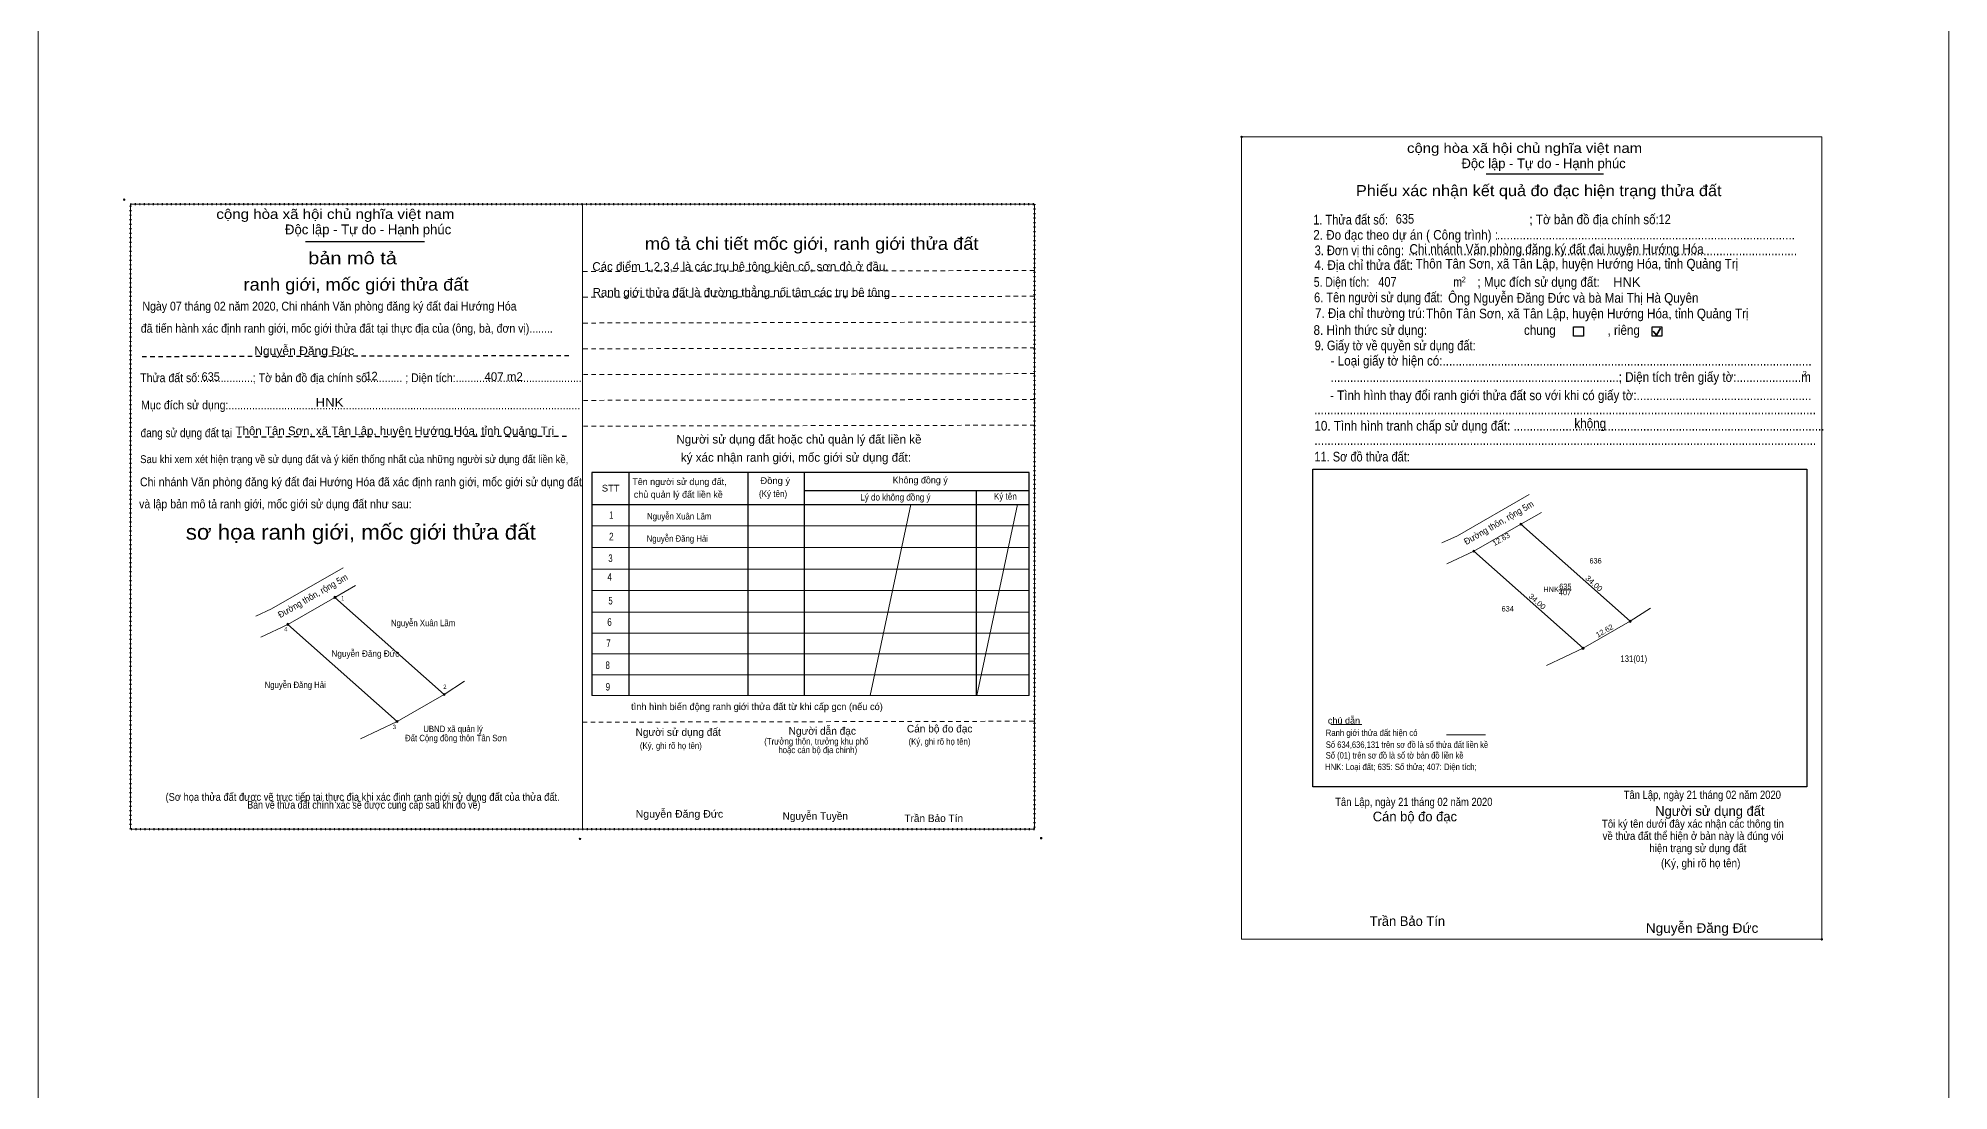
# Model space of a CAD drawing. Header units: metres. Extents: x 546991 to 548960, y 1836850 to 1838398.
# Drawn here: x 547535.8 to 547980.4, y 1837590.7 to 1837835.7 of the extents above; entities that cross this region are included whole.
import ezdxf
from ezdxf.enums import TextEntityAlignment as Align

# ---------------------------------------------------------------- set-up
doc = ezdxf.new("R2010")
doc.units = ezdxf.units.M
doc.header["$LTSCALE"] = 0.7
doc.header["$PDMODE"] = 32
doc.header["$PDSIZE"] = 0.35
doc.linetypes.add('DOTTED', pattern=[1.5, 0.3, -1.2])
doc.linetypes.add('SHORT_DASHED', pattern=[2.7, 1.5, -1.2])
for name, color, linetype, lineweight in [('1', 7, 'SHORT_DASHED', 13), ('10', 7, 'Continuous', 13), ('11', 7, 'Continuous', 13), ('13', 7, 'Continuous', 13), ('17', 7, 'Continuous', 13), ('2', 7, 'Continuous', 13), ('55', 7, 'Continuous', 13), ('6', 7, 'Continuous', 13), ('63', 7, 'Continuous', 13)]:
    doc.layers.add(name, color=color, linetype=linetype, lineweight=lineweight)
doc.layers.add('16', color=7, linetype='Continuous')

msp = doc.modelspace()

# ---------------------------------------------------------------- hatches: boundary and pattern name
at = {"layer": '13'}
for points in [[(547881.1, 1837722.59, 1), (547880.6, 1837722.59, 1)], [(547870.15, 1837716.3, 1), (547869.65, 1837716.3, 1)], [(547605.12, 1837705.56, 1), (547604.62, 1837705.56, 1)], [(547594.17, 1837699.27, 1), (547593.67, 1837699.27, 1)], [(547906.5, 1837699.99, 1), (547906, 1837699.99, 1)], [(547895.55, 1837693.71, 1), (547895.05, 1837693.71, 1)], [(547630.52, 1837682.96, 1), (547630.02, 1837682.96, 1)], [(547619.57, 1837676.68, 1), (547619.07, 1837676.68, 1)]]:
    msp.add_hatch(color=256, dxfattribs=at).paths.add_polyline_path(points)
at = {"layer": '2'}
for points in [[(547880.975, 1837722.59, 1), (547880.725, 1837722.59, 1)], [(547870.025, 1837716.3, 1), (547869.775, 1837716.3, 1)], [(547604.995, 1837705.56, 1), (547604.745, 1837705.56, 1)], [(547906.375, 1837699.99, 1), (547906.125, 1837699.99, 1)], [(547594.045, 1837699.27, 1), (547593.795, 1837699.27, 1)], [(547895.425, 1837693.71, 1), (547895.175, 1837693.71, 1)], [(547630.395, 1837682.96, 1), (547630.145, 1837682.96, 1)], [(547619.445, 1837676.68, 1), (547619.195, 1837676.68, 1)]]:
    msp.add_hatch(color=256, dxfattribs=at).paths.add_polyline_path(points)

# ---------------------------------------------------------------- linework, layer by layer
at = {"layer": '1'}
for p, q in [((547662.62, 1837781.4), (547767.81, 1837781.63)), ((547662.63, 1837775.4), (547767.82, 1837775.63)), ((547662.65, 1837769.4), (547767.84, 1837769.63)), ((547662.66, 1837763.4), (547767.85, 1837763.63)), ((547662.67, 1837757.4), (547767.86, 1837757.63)), ((547662.69, 1837751.4), (547767.88, 1837751.63)), ((547662.7, 1837745.4), (547767.89, 1837745.63)), ((547662.49, 1837676.5), (547767.68, 1837676.73))]:
    msp.add_line(p, q, dxfattribs=at)
at = {"layer": '1', "lineweight": 25}
for p, q in [((547560, 1837761.63), (547659.55, 1837761.85)), ((547582.11, 1837742.93), (547659.47, 1837743.1))]:
    msp.add_line(p, q, dxfattribs=at)
at = {"layer": '1', "linetype": 'DOTTED', "lineweight": 53}
msp.add_lwpolyline([(547557.26, 1837797.08), (547767.63, 1837797.08), (547767.63, 1837651.59), (547557.26, 1837651.59)], close=True, dxfattribs=at)
at = {"layer": '10'}
for p, q in [((547880.85, 1837722.59), (547906.25, 1837699.99)), ((547869.9, 1837716.3), (547895.3, 1837693.71)), ((547604.87, 1837705.56), (547630.27, 1837682.96)), ((547593.92, 1837699.27), (547619.32, 1837676.68))]:
    msp.add_line(p, q, dxfattribs=at)
at = {"layer": '11'}
for p, q in [((547869.9, 1837716.3), (547880.85, 1837722.59)), ((547593.92, 1837699.27), (547604.87, 1837705.56)), ((547906.25, 1837699.99), (547895.3, 1837693.71)), ((547630.27, 1837682.96), (547619.32, 1837676.68))]:
    msp.add_line(p, q, dxfattribs=at)
at = {"layer": '13'}
for p, q in [((547738.86, 1837727.2), (547729.43, 1837682.72)), ((547763.69, 1837727.2), (547754.26, 1837682.72)), ((547889.66, 1837707.33), (547892.52, 1837707.33))]:
    msp.add_line(p, q, dxfattribs=at)
for centre in [(547880.85, 1837722.59), (547869.9, 1837716.3), (547604.87, 1837705.56), (547593.92, 1837699.27), (547906.25, 1837699.99), (547895.3, 1837693.71), (547630.27, 1837682.96), (547619.32, 1837676.68)]:
    msp.add_circle(centre, 0.25, dxfattribs=at)
at = {"layer": '17'}
msp.add_line((547836.61, 1837675.95), (547843.85, 1837675.95), dxfattribs=at)
at = {"layer": '2', "lineweight": 25}
for p, q in [((547872.73, 1837804.14), (547900.03, 1837804.14)), ((547598.03, 1837788.34), (547625.68, 1837788.34)), ((547832.42, 1837735.41), (547947.36, 1837735.41)), ((547947.36, 1837735.41), (547947.36, 1837661.43)), ((547673.27, 1837734.62), (547673.27, 1837682.71)), ((547700.95, 1837734.62), (547700.95, 1837682.71)), ((547714.04, 1837734.62), (547714.04, 1837682.71)), ((547664.66, 1837727.2), (547766.4, 1837727.2)), ((547714.04, 1837730.43), (547766.4, 1837730.43)), ((547754.11, 1837730.43), (547754.11, 1837682.71))]:
    msp.add_line(p, q, dxfattribs=at)
at = {"layer": '2', "lineweight": 35}
for p, q in [((547911.62, 1837767.54), (547912.39, 1837766.54)), ((547912.39, 1837766.54), (547913.32, 1837768.22))]:
    msp.add_line(p, q, dxfattribs=at)
at = {"layer": '2'}
for p, q in [((547664.66, 1837722.18), (547766.4, 1837722.18)), ((547664.66, 1837717.16), (547766.4, 1837717.16)), ((547664.66, 1837712.14), (547766.4, 1837712.14)), ((547664.66, 1837707.13), (547766.4, 1837707.13)), ((547664.66, 1837702.11), (547766.4, 1837702.11)), ((547664.66, 1837697.26), (547766.4, 1837697.26)), ((547664.66, 1837692.41), (547766.4, 1837692.41)), ((547664.66, 1837687.56), (547766.4, 1837687.56)), ((547664.66, 1837682.71), (547766.4, 1837682.71))]:
    msp.add_line(p, q, dxfattribs=at)
msp.add_lwpolyline([(547815.86, 1837812.7), (547950.87, 1837812.7), (547950.87, 1837625.97), (547815.86, 1837625.97)], close=True, dxfattribs=at)
for points in [[(547557.27, 1837651.59), (547557.26, 1837651.59), (547557.26, 1837797.07), (547662.45, 1837797.07), (547662.45, 1837797.07)], [(547662.45, 1837797.07), (547662.45, 1837651.59), (547557.27, 1837651.59)], [(547662.45, 1837797.07), (547767.64, 1837797.07), (547767.64, 1837651.58), (547767.64, 1837651.58)], [(547767.64, 1837651.58), (547662.45, 1837651.58), (547662.45, 1837797.07)], [(547662.45, 1837797.07), (547767.64, 1837797.07), (547767.64, 1837651.58)], [(547767.64, 1837651.58), (547662.45, 1837651.58), (547662.45, 1837797.07)]]:
    msp.add_lwpolyline(points, dxfattribs=at)
at = {"layer": '2', "lineweight": 25}
for points in [[(547893.11, 1837768.5), (547895.43, 1837768.5), (547895.43, 1837766.34), (547893.11, 1837766.34)], [(547911.35, 1837768.5), (547913.67, 1837768.5), (547913.67, 1837766.34), (547911.35, 1837766.34)]]:
    msp.add_lwpolyline(points, close=True, dxfattribs=at)
for points in [[(547947.36, 1837661.43), (547832.42, 1837661.43), (547832.42, 1837735.41)], [(547766.4, 1837682.71), (547766.4, 1837734.62), (547664.66, 1837734.62), (547664.66, 1837682.71)]]:
    msp.add_lwpolyline(points, dxfattribs=at)
at = {"layer": '2'}
for centre in [(547880.85, 1837722.59), (547869.9, 1837716.3), (547604.87, 1837705.56), (547906.25, 1837699.99), (547593.92, 1837699.27), (547895.3, 1837693.71), (547630.27, 1837682.96), (547619.32, 1837676.68)]:
    msp.add_circle(centre, 0.125, dxfattribs=at)
for p in [(547815.86, 1837812.7), (547555.83, 1837798.12), (547661.89, 1837649.34), (547769.2, 1837649.52), (547950.87, 1837625.97)]:
    msp.add_point(p, dxfattribs=at)
at = {"layer": '55'}
for p, q in [((547880.85, 1837722.59), (547885.63, 1837725.33)), ((547863.64, 1837713.35), (547869.9, 1837716.3)), ((547604.87, 1837705.56), (547609.65, 1837708.3)), ((547906.25, 1837699.99), (547910.99, 1837703.06)), ((547587.66, 1837696.32), (547593.92, 1837699.27)), ((547886.79, 1837689.69), (547895.3, 1837693.71)), ((547630.27, 1837682.96), (547635.01, 1837686.03)), ((547610.81, 1837672.66), (547619.32, 1837676.68))]:
    msp.add_line(p, q, dxfattribs=at)
for points in [[(547862.44, 1837718.22), (547866.12, 1837719.9), (547882.78, 1837729.47)], [(547586.46, 1837701.19), (547590.14, 1837702.87), (547606.8, 1837712.44)]]:
    msp.add_lwpolyline(points, dxfattribs=at)
at = {"layer": '6'}
msp.add_line((547863.49, 1837673.59), (547872.63, 1837673.59), dxfattribs=at)
at = {"layer": '63'}
msp.add_lwpolyline([(547535.82, 1838093.31), (547980.41, 1838093.31), (547980.41, 1837345.75), (547535.82, 1837345.75)], close=True, dxfattribs=at)

# ---------------------------------------------------------------- texts
at = {"layer": '1'}
for s, height, width, p in [('636', 1.25, 0.85, (547898.215, 1837713.44)), ('635', 1.25, 0.85, (547891.185, 1837707.49)), ('407', 1.25, 0.85, (547891.115, 1837706.06)), ('634', 1.25, 0.85, (547877.77, 1837702.27)), ('(Sơ họa thửa đất được vẽ trực tiếp tại thực địa khi xác định ranh giới sử dụng đất của thửa đất.', 1.8, 0.9, (547611.315, 1837658.21)), (' Bản vẽ thửa đất chính xác sẽ được cung cấp sau khi đo vẽ)', 1.8, 0.85, (547611.31, 1837656.38))]:
    msp.add_text(s, height=height, dxfattribs=dict(at, width=width)).set_placement(p, align=Align.CENTER)
msp.add_text('HNK', height=1.25, dxfattribs=at).set_placement((547887.865, 1837706.8), align=Align.CENTER)
at = {"layer": '10'}
for s, width, p in [('Nguyễn Xuân Lãm', 0.9, (547677.51, 1837723.68)), ('Nguyễn Đăng Hải', 0.9, (547677.41, 1837718.49)), ('Nguyễn Xuân Lãm', 0.9, (547617.9, 1837698.85)), ('Nguyễn Đăng Đức', 0.95, (547604.06, 1837691.72)), ('131(01)', 0.9, (547903.99, 1837690.54)), ('Nguyễn Đăng Hải', 0.9, (547588.5, 1837684.44)), ('Đất Cộng đồng thôn Tân Sơn', 0.9, (547621.19, 1837672.07)), ('UBND xã quản lý', 0.9, (547625.42, 1837674.2))]:
    msp.add_text(s, height=1.5, dxfattribs=dict(at, width=width)).set_placement(p)
at = {"layer": '11', "width": 0.95}
for p in [(547876.0664, 1837722.295), (547600.0864, 1837705.265)]:
    msp.add_text('Đường thôn, rộng 5m', height=1.5, rotation=29.872, dxfattribs=at).set_placement(p, align=Align.CENTER)
at = {"layer": '16'}
for s, height, width, p in [('Ngày 07 tháng 02 năm 2020, Chi nhánh Văn phòng đăng ký đất đai Hướng Hóa', 2.04, 0.9, (547560.07, 1837772.31)), (' đã tiến hành xác định ranh giới, mốc giới thửa đất tại thực địa của (ông, bà, đơn vị)........', 2.04, 0.9, (547559.01, 1837767.15)), ('Thửa đất số:..................; Tờ bản đồ địa chính số:........... ; Diện tích:...........................................', 2.04, 0.9, (547559.56, 1837755.64)), ('Mục đích sử dụng:........................................................................................................................', 2.04, 0.9, (547559.75, 1837749.31)), ('đang sử dụng đất tại', 2.04, 0.85, (547559.65, 1837742.83)), ('Sau khi xem xét hiện trạng về sử dụng đất và ý kiến thống nhất của những người sử dụng đất liền kề,', 1.836, 0.9, (547559.55, 1837736.8)), ('Chi nhánh Văn phòng đăng ký đất đai Hướng Hóa đã xác định ranh giới, mốc giới sử dụng đất', 2.04, 0.9, (547559.5, 1837731.41)), (' và lập bản mô tả ranh giới, mốc giới sử dụng đất như sau:', 2.04, 0.9, (547558.62, 1837726.27))]:
    msp.add_text(s, height=height, dxfattribs=dict(at, width=width)).set_placement(p)
at = {"layer": '2'}
for s, height, width, p in [('cộng hòa xã hội chủ nghĩa việt nam', 2.253, 1.15, (547854.35, 1837808.99)), ('cộng hòa xã hội chủ nghĩa việt nam', 2.282, 1.15, (547577.27, 1837793.62)), ('1. Thửa đất số:', 2.253, 0.85, (547832.53, 1837792.33)), ('635', 2.25, 0.85, (547851.72, 1837792.53)), ('; Tờ bản đồ địa chính số:', 2.253, 0.9, (547882.82, 1837792.39)), ('12', 2.25, 0.85, (547912.86, 1837792.43)), ('2. Đo đạc theo dự án ( Công trình) : ', 2.255, 0.9, (547832.52, 1837788.79)), ('............................................................................................', 2.255, 0.9, (547875.24, 1837788.87)), ('4. Địa chỉ thửa đất:', 2.255, 0.9, (547832.79, 1837781.77)), ('3. Đơn vị thi công:', 2.255, 0.85, (547832.85, 1837785.19)), ('........................................................................................................................', 2.255, 0.9, (547854.63, 1837785.19)), ('Chi nhánh Văn phòng đăng ký đất đai huyện Hướng Hóa', 2.25, 0.9, (547854.91, 1837785.51)), ('Thôn Tân Sơn, xã Tân Lập, huyện Hướng Hóa, tỉnh Quảng Trị', 2.25, 0.9, (547856.35, 1837782.09)), ('5. Diện tích:', 2.255, 0.8, (547832.65, 1837777.83)), ('407', 2.25, 0.85, (547847.65, 1837777.85)), ('m', 2.253, 0.8, (547865.13, 1837777.83)), ('2', 1.288, 0.8, (547867.07, 1837778.91)), ('; Mục đích sử dụng đất:', 2.253, 0.9, (547870.72, 1837777.83)), ('6. Tên người sử dụng đất:', 2.255, 0.85, (547832.72, 1837774.24)), ('Ông Nguyễn Đăng Đức và bà Mai Thị Hà Quyên', 2.25, 0.9, (547863.91, 1837774.13)), ('7. Địa chỉ thường trú:', 2.255, 0.9, (547832.92, 1837770.57)), ('Thôn Tân Sơn, xã Tân Lập, huyện Hướng Hóa, tỉnh Quảng Trị', 2.25, 0.9, (547858.77, 1837770.49)), ('8. Hình thức sử dụng:', 2.255, 0.9, (547832.59, 1837766.64)), ('chung                , riêng', 2.253, 0.9, (547881.56, 1837766.64)), ('Nguyễn Đăng Đức', 2, 1.05, (547586.08, 1837761.94)), ('9. Giấy tờ về quyền sử dụng đất:', 2.255, 0.85, (547832.85, 1837763.05)), ('     - Loại giấy tờ hiện có:..................................................................................................................', 2.253, 0.9, (547832.79, 1837759.51)), ('635', 2, 0.95, (547573.83, 1837755.94)), ('12', 2, 0.95, (547611.97, 1837756.06)), ('     .........................................................................................; Diện tích trên giấy tờ:....................m', 2.253, 0.9, (547832.79, 1837755.71)), ('2', 1.288, 0.8, (547946.41, 1837756.97)), ('     - Tình hình thay đổi ranh giới thửa đất so với khi có giấy tờ:......................................................', 2.253, 0.9, (547832.65, 1837751.45)), ('HNK', 2, 1.15, (547600.36, 1837749.94)), ('...........................................................................................................................................................', 2.253, 0.9, (547832.72, 1837748.18)), ('10. Tình hình tranh chấp sử dụng đất: ................................................................................................', 2.255, 0.9, (547832.79, 1837744.37)), ('không', 2.254, 0.9, (547893.28, 1837744.92)), ('11. Sơ đồ thửa đất:', 2.255, 0.85, (547832.79, 1837737.18)), ('...........................................................................................................................................................', 2.253, 0.9, (547832.79, 1837741.05)), ('STT', 1.555, 1.05, (547666.97, 1837730.19)), ('(Ký tên)', 1.555, 0.9, (547703.54, 1837728.89)), ('Đồng ý', 1.555, 1.05, (547703.88, 1837731.94)), ('Lý do không đồng ý', 1.555, 0.9, (547727.12, 1837728.09)), ('Ký tên', 1.555, 0.9, (547758.22, 1837728.3)), ('(Ký, ghi rõ họ tên)', 1.505, 0.9, (547738.35, 1837671.26)), ('(Ký, ghi rõ họ tên)', 1.505, 0.9, (547675.84, 1837670.3)), ('Tân Lập, ngày 21 tháng 02 năm 2020', 1.93, 0.85, (547904.76, 1837658.65)), ('Nguyễn Đăng Đức', 1.75, 1.05, (547674.85, 1837654.29)), ('Tân Lập, ngày 21 tháng 02 năm 2020', 1.93, 0.85, (547837.63, 1837656.99)), ('(Ký, ghi rõ họ tên)', 1.932, 0.9, (547913.44, 1837642.75)), ('Nguyễn Đăng Đức', 2.25, 1.05, (547909.92, 1837627.48))]:
    msp.add_text(s, height=height, dxfattribs=dict(at, width=width)).set_placement(p)
for s, height, p in [('Độc lập - Tự do - Hạnh phúc', 2.253, (547867.03, 1837805.44)), ('Độc lập - Tự do - Hạnh phúc', 2.282, (547593.25, 1837790.05)), ('Các điểm 1,2,3,4 là các trụ bê tông kiên cố, sơn đỏ ở đầu.', 2, (547664.77, 1837781.56)), ('HNK', 2.25, (547902.32, 1837777.82)), ('Ranh giới thửa đất là đường thẳng nối tâm các trụ bê tông', 2, (547664.83, 1837775.55)), ('407 m2', 2, (547639.66, 1837755.94)), ('Thôn Tân Sơn, xã Tân Lập, huyện Hướng Hóa, tỉnh Quảng Trị', 2, (547581.74, 1837743.31)), ('Người sử dụng đất hoặc chủ quản lý đất liền kề ', 2.02, (547684.32, 1837741.35)), ('ký xác nhận ranh giới, mốc giới sử dụng đất:', 2.02, (547685.37, 1837737.12)), ('Tên người sử dụng đất,', 1.555, (547674.07, 1837731.7)), ('Không đồng ý', 1.555, (547734.64, 1837732.07)), ('chủ quản lý đất liền kề', 1.555, (547674.43, 1837728.74)), ('tình hình biến động ranh giới thửa đất từ khi cấp gcn (nếu có)', 1.605, (547673.79, 1837679.32)), ('Người sử dụng đất', 1.756, (547674.83, 1837673.32)), ('Người dẫn đạc', 1.76, (547710.44, 1837673.6)), ('Cán bộ đo đạc', 1.752, (547737.97, 1837674.12)), ('Nguyễn Tuyền', 1.75, (547709.03, 1837653.78)), ('Trần Bảo Tín', 1.75, (547737.38, 1837653.27)), ('Cán bộ đo đạc', 2.254, (547846.37, 1837653.43)), ('Người sử dụng đất', 2.253, (547912.1, 1837654.71)), ('Trần Bảo Tín', 2.25, (547845.64, 1837629.08))]:
    msp.add_text(s, height=height, dxfattribs=at).set_placement(p)
for s, height, width, p in [('Phiếu xác nhận kết quả đo đạc hiện trạng thửa đất', 2.575, 1.1, (547884.995, 1837798.93)), ('mô tả chi tiết mốc giới, ranh giới thửa đất', 2.889, 1.1, (547715.805, 1837786.44)), ('bản mô tả', 2.89, 1.2, (547608.965, 1837783.08)), ('ranh giới, mốc giới thửa đất', 2.89, 1.1, (547609.78, 1837776.94)), ('sơ họa ranh giới, mốc giới thửa đất', 3.527, 1.1, (547610.88, 1837718.99)), ('1', 1.756, 0.7, (547669.175, 1837723.84)), ('2', 1.756, 0.8, (547669.185, 1837718.83)), ('3', 1.756, 0.75, (547668.985, 1837713.79)), ('4', 1.756, 0.8, (547668.79, 1837709.41)), ('1', 1, 0.85, (547606.685, 1837704.86)), ('5', 1.756, 0.75, (547668.995, 1837703.9)), ('6', 1.756, 0.8, (547668.765, 1837698.93)), ('4', 1, 0.9, (547593.44, 1837697.67)), ('7', 1.76, 0.75, (547668.53, 1837694.02)), ('8', 1.76, 0.75, (547668.34, 1837688.89)), ('2', 1, 0.9, (547630.445, 1837684.25)), ('9', 1.76, 0.8, (547668.375, 1837683.87)), ('3', 1, 0.9, (547618.68, 1837674.9)), ('(Trưởng thôn, trưởng khu phố', 1.505, 0.9, (547716.89, 1837671.31)), ('hoặc cán bộ địa chính)', 1.505, 0.9, (547717.225, 1837669.3)), ('Tôi ký tên dưới đây xác nhận các thông tin', 1.862, 0.9, (547920.865, 1837651.95)), ('về thửa đất thể hiện ở bản này là đúng vói', 1.862, 0.9, (547920.9, 1837649.11)), ('hiện trạng sử dụng đất', 1.862, 0.9, (547922.025, 1837646.26))]:
    msp.add_text(s, height=height, dxfattribs=dict(at, width=width)).set_placement(p, align=Align.CENTER)
for s, rotation, p in [('12.63', 29.874, (547876.5537, 1837718.5548)), ('12.62', 29.835, (547900.6141, 1837697.2305))]:
    msp.add_text(s, height=1.25, rotation=rotation, dxfattribs=at).set_placement(p, align=Align.CENTER)
at = {"layer": '2', "width": 1.1}
for rotation, p in [(318.338, (547897.4396, 1837708.3255)), (318.351, (547884.2297, 1837704.1261))]:
    msp.add_text('34.00', height=1.25, rotation=rotation, dxfattribs=at).set_placement(p, align=Align.CENTER)
at = {"layer": '2'}
msp.add_text('.', height=0.644, dxfattribs=at).set_placement((547950.8486, 1837625.61), align=Align.CENTER)
at = {"layer": '6'}
for s, width, p in [('chú dẫn', 1.05, (547835.93, 1837676.14)), ('Ranh giới thửa đất hiện có ', 0.9, (547835.42, 1837673.29)), ('Số (01) trên sơ đồ là số tờ bản đồ liền kề', 0.85, (547835.43, 1837668.04)), ('Số 634,636,131 trên sơ đồ là số thửa đất liền kề', 0.85, (547835.45, 1837670.53)), ('HNK: Loại đất; 635: Số thửa; 407: Diện tích;', 0.9, (547835.24, 1837665.36))]:
    msp.add_text(s, height=1.5, dxfattribs=dict(at, width=width)).set_placement(p)

doc.saveas('drawing.dxf')
